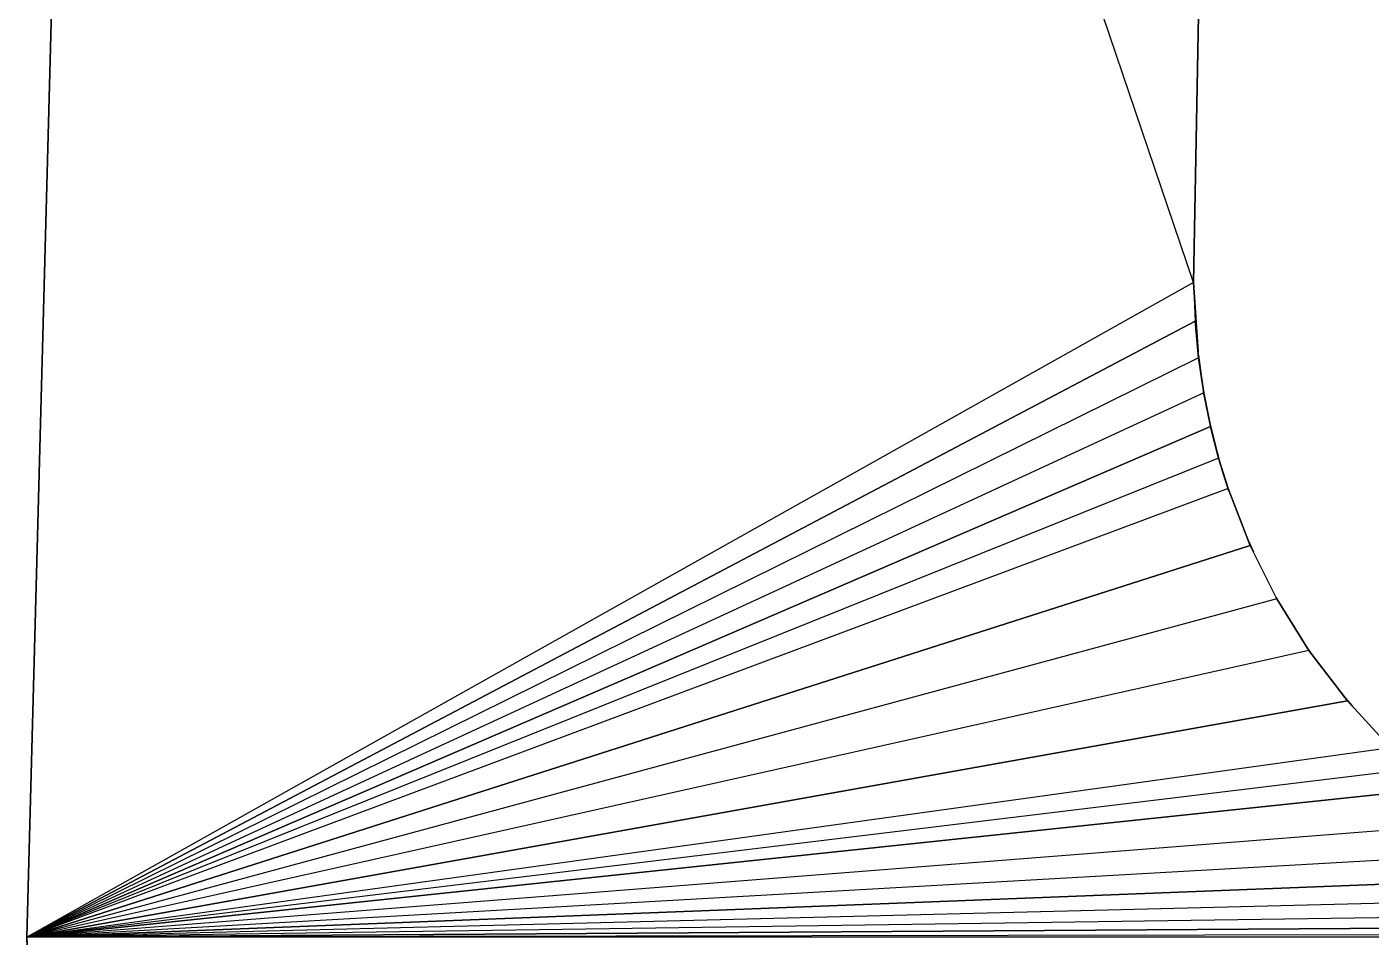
# Model space of a CAD drawing. Header units: inches. Extents: x 0 to 594, y -420 to 0.
# Drawn here: x 288.646 to 291.296, y -306.82 to -305.026 of the extents above; entities that cross this region are included whole.
import ezdxf

# ---------------------------------------------------------------- set-up
doc = ezdxf.new("R2010")
doc.units = ezdxf.units.IN
doc.header["$MEASUREMENT"] = 0

msp = doc.modelspace()

# ---------------------------------------------------------------- linework, layer by layer
at = {"color": 18, "true_color": 0x000000}
for p, q in [((291.0838, -298.3293), (290.9456, -305.5304)), ((290.9456, -305.5304), (291.0838, -298.3293)), ((288.6456, -306.8203), (288.8456, -299.3203)), ((288.8456, -299.3203), (288.6456, -306.8203)), ((290.9456, -305.5304), (288.8456, -299.3203)), ((290.9456, -305.5304), (288.8456, -299.3203)), ((290.9456, -305.5304), (288.6456, -306.8203)), ((290.9456, -305.5304), (288.6456, -306.8203)), ((290.9456, -305.5304), (290.9549, -305.6666)), ((290.9456, -305.5304), (290.9492, -305.6061)), ((290.9456, -305.5304), (290.9549, -305.6666)), ((290.9456, -305.5304), (290.9492, -305.6061)), ((290.9549, -305.6666), (290.9456, -305.5304)), ((290.9549, -305.6666), (290.9456, -305.5304)), ((290.9492, -305.6061), (288.6456, -306.8203)), ((288.6456, -306.8203), (290.9492, -305.6061)), ((290.9492, -305.6056), (290.9514, -305.6297)), ((290.9514, -305.6297), (290.9492, -305.6056)), ((290.9492, -305.6056), (290.9514, -305.6297)), ((290.9492, -305.6056), (290.9514, -305.6297)), ((290.9492, -305.6056), (290.9514, -305.6297)), ((290.9502, -305.6172), (290.9492, -305.6056)), ((290.9492, -305.6056), (290.9502, -305.6172)), ((290.9514, -305.6297), (290.9492, -305.6056)), ((290.9492, -305.6061), (290.956, -305.6786)), ((290.956, -305.6786), (290.9492, -305.6061)), ((290.956, -305.6786), (288.6456, -306.8203)), ((290.956, -305.6786), (288.6456, -306.8203)), ((290.9555, -305.6731), (290.9645, -305.7374)), ((290.9555, -305.6731), (290.9645, -305.7374)), ((290.9555, -305.6731), (290.9645, -305.7374)), ((290.9555, -305.6731), (290.9645, -305.7374)), ((290.9559, -305.6776), (290.9598, -305.7051)), ((290.9598, -305.7051), (290.9559, -305.6776)), ((290.9559, -305.6776), (290.9598, -305.7051)), ((290.9559, -305.6776), (290.9598, -305.7051)), ((290.9559, -305.6776), (290.9598, -305.7051)), ((290.963, -305.7271), (290.9559, -305.6776)), ((290.9559, -305.6776), (290.963, -305.7271)), ((290.9598, -305.7051), (290.9559, -305.6776)), ((290.956, -305.6786), (290.966, -305.7478)), ((290.966, -305.7478), (290.956, -305.6786)), ((290.966, -305.7478), (288.6456, -306.8203)), ((290.966, -305.7478), (288.6456, -306.8203)), ((290.965, -305.7408), (290.9786, -305.8102)), ((290.965, -305.7408), (290.9786, -305.8102)), ((290.965, -305.7408), (290.9786, -305.8102)), ((290.9786, -305.8102), (290.965, -305.7408)), ((290.9786, -305.8102), (290.9658, -305.7463)), ((290.9658, -305.7463), (290.9786, -305.8102)), ((290.9658, -305.7464), (290.9714, -305.7747)), ((290.9714, -305.7747), (290.9658, -305.7464)), ((290.9658, -305.7464), (290.9714, -305.7747)), ((290.9658, -305.7464), (290.9714, -305.7747)), ((290.9658, -305.7464), (290.9714, -305.7747)), ((290.9714, -305.7747), (290.9658, -305.7464)), ((290.966, -305.7478), (290.9792, -305.8137)), ((290.966, -305.7478), (290.9792, -305.8137)), ((290.9786, -305.8102), (290.9785, -305.8102)), ((290.9785, -305.8102), (290.9786, -305.8102)), ((290.9786, -305.8102), (290.9785, -305.8102)), ((290.9786, -305.8102), (290.9785, -305.8102)), ((290.9786, -305.8102), (290.9785, -305.8102)), ((290.9786, -305.8102), (290.9785, -305.8102)), ((290.9964, -305.8801), (290.9786, -305.8102)), ((290.9786, -305.8102), (290.9964, -305.8801)), ((290.9786, -305.8102), (290.9964, -305.8801)), ((290.9964, -305.8801), (290.9786, -305.8102)), ((290.9792, -305.8137), (288.6456, -306.8203)), ((288.6456, -306.8203), (290.9792, -305.8137)), ((290.9964, -305.8801), (290.9788, -305.8118)), ((290.9788, -305.8118), (290.9964, -305.8801)), ((290.9788, -305.8119), (290.9962, -305.8797)), ((290.9962, -305.8797), (290.9788, -305.8119)), ((290.9788, -305.8119), (290.9962, -305.8797)), ((290.9788, -305.8119), (290.9962, -305.8797)), ((290.9788, -305.8119), (290.9962, -305.8797)), ((290.9952, -305.8766), (290.9788, -305.8119)), ((290.9962, -305.8797), (290.9788, -305.8119)), ((290.9952, -305.8766), (290.9788, -305.8119)), ((290.9792, -305.8137), (290.9952, -305.8766)), ((290.9952, -305.8766), (290.9792, -305.8137)), ((290.9952, -305.8766), (288.6456, -306.8203)), ((290.9952, -305.8766), (288.6456, -306.8203)), ((290.9952, -305.8766), (291.0139, -305.9365)), ((291.0139, -305.9365), (290.9952, -305.8766)), ((290.9964, -305.8801), (290.9963, -305.8801)), ((290.9964, -305.8801), (290.9963, -305.8801)), ((290.9964, -305.8801), (290.9963, -305.8801)), ((290.9964, -305.8801), (290.9963, -305.8801)), ((290.9964, -305.8801), (291.0164, -305.9428)), ((290.9964, -305.8801), (290.9966, -305.881)), ((290.9964, -305.8801), (291.0164, -305.9428)), ((290.9964, -305.8801), (290.9966, -305.881)), ((290.9964, -305.8801), (291.0164, -305.9428)), ((290.9964, -305.8801), (291.0164, -305.9428)), ((291.0162, -305.9424), (291.0013, -305.8962)), ((291.0013, -305.8962), (291.0162, -305.9424)), ((291.0019, -305.8979), (291.0158, -305.9414)), ((291.0158, -305.9414), (291.0019, -305.8979)), ((291.0019, -305.8979), (291.0158, -305.9414)), ((291.0019, -305.8979), (291.0158, -305.9414)), ((291.0019, -305.8979), (291.0158, -305.9414)), ((291.0158, -305.9414), (291.0019, -305.8979)), ((291.0139, -305.9365), (288.6456, -306.8203)), ((291.0139, -305.9365), (288.6456, -306.8203)), ((291.0578, -306.0487), (291.0139, -305.9365)), ((291.0139, -305.9365), (291.0578, -306.0487)), ((291.0578, -306.0487), (288.6456, -306.8203)), ((288.6456, -306.8203), (291.0578, -306.0487)), ((291.0641, -306.0613), (291.0541, -306.0393)), ((291.0541, -306.0393), (291.0641, -306.0613)), ((291.0541, -306.0393), (291.0641, -306.0613)), ((291.0641, -306.0613), (291.0541, -306.0393)), ((291.0544, -306.0399), (291.0639, -306.0608)), ((291.0639, -306.0608), (291.0544, -306.0399)), ((291.0544, -306.0399), (291.0639, -306.0608)), ((291.0544, -306.0399), (291.0639, -306.0608)), ((291.0544, -306.0399), (291.0639, -306.0608)), ((291.0639, -306.0608), (291.0544, -306.0399)), ((291.0638, -306.0608), (291.0544, -306.04)), ((291.0544, -306.04), (291.0638, -306.0608)), ((291.1102, -306.1538), (291.0578, -306.0487)), ((291.1102, -306.1538), (291.0578, -306.0487)), ((291.1102, -306.1538), (288.6456, -306.8203)), ((291.1102, -306.1538), (288.6456, -306.8203)), ((291.1088, -306.151), (291.1106, -306.1545)), ((291.1088, -306.151), (291.1106, -306.1544)), ((291.1106, -306.1544), (291.1088, -306.151)), ((291.1088, -306.151), (291.1106, -306.1544)), ((291.1088, -306.151), (291.1106, -306.1544)), ((291.1106, -306.1545), (291.1088, -306.151)), ((291.1088, -306.151), (291.1106, -306.1544)), ((291.1106, -306.1544), (291.1088, -306.151)), ((291.1088, -306.151), (291.1106, -306.1544)), ((291.1106, -306.1544), (291.1088, -306.151)), ((291.1088, -306.151), (291.1106, -306.1544)), ((291.1088, -306.151), (291.1106, -306.1544)), ((291.1088, -306.151), (291.1106, -306.1544)), ((291.1106, -306.1544), (291.1088, -306.151)), ((291.1106, -306.1544), (291.1088, -306.151)), ((291.1106, -306.1544), (291.1088, -306.151)), ((291.1106, -306.1544), (291.1088, -306.151)), ((291.1106, -306.1544), (291.1088, -306.151)), ((291.1106, -306.1544), (291.1088, -306.151)), ((291.1106, -306.1544), (291.1088, -306.151)), ((291.1106, -306.1544), (291.1088, -306.151)), ((291.1106, -306.1544), (291.1088, -306.151)), ((291.1106, -306.1544), (291.1088, -306.151)), ((291.1106, -306.1544), (291.1088, -306.151)), ((291.1106, -306.1544), (291.1088, -306.151)), ((291.1106, -306.1544), (291.1088, -306.151)), ((291.1088, -306.151), (291.1106, -306.1544)), ((291.1106, -306.1544), (291.1088, -306.151)), ((291.1088, -306.151), (291.1106, -306.1544)), ((291.1088, -306.151), (291.1106, -306.1544)), ((291.1088, -306.151), (291.1106, -306.1544)), ((291.1106, -306.1544), (291.1088, -306.151)), ((291.1106, -306.1544), (291.1088, -306.151)), ((291.1106, -306.1544), (291.1088, -306.151)), ((291.1106, -306.1544), (291.1088, -306.151)), ((291.1106, -306.1544), (291.1088, -306.151)), ((291.1106, -306.1544), (291.1088, -306.151)), ((291.1106, -306.1544), (291.1088, -306.151)), ((291.1106, -306.1544), (291.1088, -306.151)), ((291.1106, -306.1544), (291.1088, -306.151)), ((291.1106, -306.1544), (291.1088, -306.151)), ((291.1106, -306.1544), (291.1088, -306.151)), ((291.1106, -306.1544), (291.1088, -306.151)), ((291.1106, -306.1544), (291.1088, -306.151)), ((291.1088, -306.151), (291.1106, -306.1544)), ((291.1106, -306.1544), (291.1088, -306.151)), ((291.1088, -306.151), (291.1106, -306.1544)), ((291.1088, -306.151), (291.1106, -306.1544)), ((291.1088, -306.151), (291.1106, -306.1544)), ((291.1106, -306.1544), (291.1088, -306.151)), ((291.1106, -306.1544), (291.1088, -306.151)), ((291.1106, -306.1544), (291.1088, -306.151)), ((291.1106, -306.1544), (291.1088, -306.151)), ((291.1106, -306.1544), (291.1088, -306.151)), ((291.1106, -306.1544), (291.1088, -306.151)), ((291.1106, -306.1544), (291.1088, -306.151)), ((291.1106, -306.1544), (291.1088, -306.151)), ((291.1106, -306.1544), (291.1088, -306.151)), ((291.1106, -306.1544), (291.1088, -306.151)), ((291.1106, -306.1544), (291.1088, -306.151)), ((291.1106, -306.1544), (291.1088, -306.151)), ((291.1106, -306.1544), (291.1088, -306.151)), ((291.1106, -306.1545), (291.1088, -306.151)), ((291.1106, -306.1545), (291.1088, -306.151)), ((291.1088, -306.1511), (291.1106, -306.1544)), ((291.1088, -306.1511), (291.1106, -306.1544)), ((291.1102, -306.1538), (291.1734, -306.2555)), ((291.1734, -306.2555), (291.1102, -306.1538)), ((291.1734, -306.2555), (288.6456, -306.8203)), ((291.1734, -306.2555), (288.6456, -306.8203)), ((291.1688, -306.2481), (291.1768, -306.2599)), ((291.1768, -306.2599), (291.1688, -306.2481)), ((291.1688, -306.2481), (291.1768, -306.2599)), ((291.1688, -306.2481), (291.1768, -306.2599)), ((291.1688, -306.2481), (291.1768, -306.2599)), ((291.1768, -306.2599), (291.1688, -306.2481)), ((291.1688, -306.2481), (291.1768, -306.2599)), ((291.1768, -306.2599), (291.1688, -306.2481)), ((291.1688, -306.2481), (291.1768, -306.2599)), ((291.1688, -306.2481), (291.1768, -306.2599)), ((291.1688, -306.2481), (291.1768, -306.2599)), ((291.1768, -306.2599), (291.1688, -306.2481)), ((291.1768, -306.2599), (291.1688, -306.2481)), ((291.1768, -306.2599), (291.1688, -306.2481)), ((291.1768, -306.2599), (291.1688, -306.2481)), ((291.1768, -306.2599), (291.1688, -306.2481)), ((291.1768, -306.2599), (291.1688, -306.2481)), ((291.1768, -306.2599), (291.1688, -306.2481)), ((291.1768, -306.2599), (291.1688, -306.2481)), ((291.1768, -306.2599), (291.1688, -306.2481)), ((291.1768, -306.2599), (291.1688, -306.2481)), ((291.1768, -306.2599), (291.1688, -306.2481)), ((291.1768, -306.2599), (291.1688, -306.2481)), ((291.1768, -306.2599), (291.1688, -306.2481)), ((291.1688, -306.2481), (291.1768, -306.2599)), ((291.1768, -306.2599), (291.1688, -306.2481)), ((291.1688, -306.2481), (291.1768, -306.2599)), ((291.1688, -306.2481), (291.1768, -306.2599)), ((291.1688, -306.2481), (291.1768, -306.2599)), ((291.1768, -306.2599), (291.1688, -306.2481)), ((291.1768, -306.2599), (291.1688, -306.2481)), ((291.1768, -306.2599), (291.1688, -306.2481)), ((291.1768, -306.2599), (291.1688, -306.2481)), ((291.1768, -306.2599), (291.1688, -306.2481)), ((291.1768, -306.2599), (291.1688, -306.2481)), ((291.1768, -306.2599), (291.1688, -306.2481)), ((291.1768, -306.2599), (291.1688, -306.2481)), ((291.1768, -306.2599), (291.1688, -306.2481)), ((291.1768, -306.2599), (291.1688, -306.2481)), ((291.1768, -306.2599), (291.1688, -306.2481)), ((291.1768, -306.2599), (291.1688, -306.2481)), ((291.1768, -306.2599), (291.1688, -306.2481)), ((291.1688, -306.2481), (291.1768, -306.2599)), ((291.1768, -306.2599), (291.1688, -306.2481)), ((291.1688, -306.2481), (291.1768, -306.2599)), ((291.1688, -306.2481), (291.1768, -306.2599)), ((291.1688, -306.2481), (291.1768, -306.2599)), ((291.1768, -306.2599), (291.1688, -306.2481)), ((291.1768, -306.2599), (291.1688, -306.2481)), ((291.1768, -306.2599), (291.1688, -306.2481)), ((291.1768, -306.2599), (291.1688, -306.2481)), ((291.1768, -306.2599), (291.1688, -306.2481)), ((291.1768, -306.2599), (291.1688, -306.2481)), ((291.1768, -306.2599), (291.1688, -306.2481)), ((291.1768, -306.2599), (291.1688, -306.2481)), ((291.1768, -306.2599), (291.1688, -306.2481)), ((291.1768, -306.2599), (291.1688, -306.2481)), ((291.1768, -306.2599), (291.1688, -306.2481)), ((291.1768, -306.2599), (291.1688, -306.2481)), ((291.1768, -306.2599), (291.1688, -306.2481)), ((291.1702, -306.2504), (291.1762, -306.2592)), ((291.1702, -306.2504), (291.1762, -306.2592)), ((291.1702, -306.2504), (291.1762, -306.2592)), ((291.1702, -306.2504), (291.1762, -306.2592)), ((291.1702, -306.2504), (291.1762, -306.2592)), ((291.1762, -306.2592), (291.1702, -306.2504)), ((291.1702, -306.2504), (291.1762, -306.2592)), ((291.1702, -306.2504), (291.1762, -306.2592)), ((291.1702, -306.2504), (291.1762, -306.2592)), ((291.1762, -306.2592), (291.1702, -306.2504)), ((291.1702, -306.2504), (291.1762, -306.2592)), ((291.1702, -306.2504), (291.1762, -306.2592)), ((291.1702, -306.2504), (291.1762, -306.2592)), ((291.1762, -306.2592), (291.1702, -306.2504)), ((291.2492, -306.3548), (291.1734, -306.2555)), ((291.1734, -306.2555), (291.2492, -306.3548)), ((291.2492, -306.3548), (288.6456, -306.8203)), ((288.6456, -306.8203), (291.2492, -306.3548)), ((291.241, -306.3441), (291.2584, -306.3648)), ((291.2584, -306.3648), (291.241, -306.3441)), ((291.241, -306.3441), (291.2584, -306.3648)), ((291.241, -306.3441), (291.2584, -306.3648)), ((291.241, -306.3441), (291.2584, -306.3648)), ((291.2584, -306.3648), (291.241, -306.3441)), ((291.241, -306.3441), (291.2584, -306.3648)), ((291.2584, -306.3648), (291.241, -306.3441)), ((291.241, -306.3441), (291.2584, -306.3648)), ((291.241, -306.3441), (291.2584, -306.3648)), ((291.241, -306.3441), (291.2584, -306.3648)), ((291.2584, -306.3648), (291.241, -306.3441)), ((291.2584, -306.3648), (291.241, -306.3441)), ((291.241, -306.3441), (291.2584, -306.3648)), ((291.241, -306.3441), (291.2584, -306.3648)), ((291.2584, -306.3648), (291.241, -306.3441)), ((291.241, -306.3441), (291.2584, -306.3648)), ((291.241, -306.3441), (291.2584, -306.3648)), ((291.241, -306.3441), (291.2584, -306.3648)), ((291.2584, -306.3648), (291.241, -306.3441)), ((291.241, -306.3441), (291.2584, -306.3648)), ((291.241, -306.3441), (291.2584, -306.3648)), ((291.241, -306.3441), (291.2584, -306.3648)), ((291.2584, -306.3648), (291.241, -306.3441)), ((291.241, -306.3441), (291.2584, -306.3648)), ((291.2584, -306.3648), (291.241, -306.3441)), ((291.241, -306.3441), (291.2584, -306.3648)), ((291.241, -306.3441), (291.2584, -306.3648)), ((291.241, -306.3441), (291.2584, -306.3648)), ((291.2584, -306.3648), (291.241, -306.3441)), ((291.2584, -306.3648), (291.241, -306.3441)), ((291.241, -306.3441), (291.2584, -306.3648)), ((291.241, -306.3441), (291.2584, -306.3648)), ((291.2584, -306.3648), (291.241, -306.3441)), ((291.241, -306.3441), (291.2584, -306.3648)), ((291.241, -306.3441), (291.2584, -306.3648)), ((291.241, -306.3441), (291.2584, -306.3648)), ((291.2584, -306.3648), (291.241, -306.3441)), ((291.241, -306.3441), (291.2584, -306.3648)), ((291.241, -306.3441), (291.2584, -306.3648)), ((291.241, -306.3441), (291.2584, -306.3648)), ((291.2584, -306.3648), (291.241, -306.3441)), ((291.241, -306.3441), (291.2584, -306.3648)), ((291.2584, -306.3648), (291.241, -306.3441)), ((291.241, -306.3441), (291.2584, -306.3648)), ((291.241, -306.3441), (291.2584, -306.3648)), ((291.241, -306.3441), (291.2584, -306.3648)), ((291.2584, -306.3648), (291.241, -306.3441)), ((291.2584, -306.3648), (291.241, -306.3441)), ((291.241, -306.3441), (291.2584, -306.3648)), ((291.241, -306.3441), (291.2584, -306.3648)), ((291.2584, -306.3648), (291.241, -306.3441)), ((291.241, -306.3441), (291.2584, -306.3648)), ((291.241, -306.3441), (291.2584, -306.3648)), ((291.241, -306.3441), (291.2584, -306.3648)), ((291.2584, -306.3648), (291.241, -306.3441)), ((291.241, -306.3441), (291.2584, -306.3648)), ((291.241, -306.3441), (291.2584, -306.3648)), ((291.241, -306.3441), (291.2584, -306.3648)), ((291.2584, -306.3648), (291.241, -306.3441)), ((291.3342, -306.4472), (291.2492, -306.3548)), ((291.3342, -306.4472), (291.2492, -306.3548)), ((291.3342, -306.4472), (288.6456, -306.8203)), ((291.3342, -306.4472), (288.6456, -306.8203)), ((291.3784, -306.489), (288.6456, -306.8203)), ((291.3784, -306.489), (288.6456, -306.8203)), ((291.4231, -306.5274), (288.6456, -306.8203)), ((288.6456, -306.8203), (291.4231, -306.5274)), ((291.514, -306.5949), (288.6456, -306.8203)), ((291.514, -306.5949), (288.6456, -306.8203)), ((291.6073, -306.6524), (288.6456, -306.8203)), ((291.6073, -306.6524), (288.6456, -306.8203)), ((291.702, -306.7012), (288.6456, -306.8203)), ((288.6456, -306.8203), (291.702, -306.7012)), ((291.7989, -306.7415), (288.6456, -306.8203)), ((291.7989, -306.7415), (288.6456, -306.8203)), ((291.9018, -306.7739), (288.6456, -306.8203)), ((291.9018, -306.7739), (288.6456, -306.8203)), ((292.0115, -306.7986), (288.6456, -306.8203)), ((288.6456, -306.8203), (292.0115, -306.7986)), ((292.1226, -306.8145), (288.6456, -306.8203)), ((292.1226, -306.8145), (288.6456, -306.8203)), ((288.6474, -306.8774), (288.6456, -306.8203)), ((288.6474, -306.8774), (288.6456, -306.8203)), ((288.6474, -306.8774), (288.6456, -306.8203)), ((288.6474, -306.8774), (288.6456, -306.8203)), ((288.65, -306.9301), (288.6456, -306.8203)), ((288.6456, -306.8203), (288.65, -306.9301)), ((292.2312, -306.8205), (288.6456, -306.8203)), ((292.2312, -306.8205), (288.6456, -306.8203)), ((288.6474, -306.8774), (288.6456, -306.8203)), ((288.6456, -306.8203), (288.6474, -306.8774))]:
    msp.add_line(p, q, dxfattribs=at)

doc.saveas('drawing.dxf')
